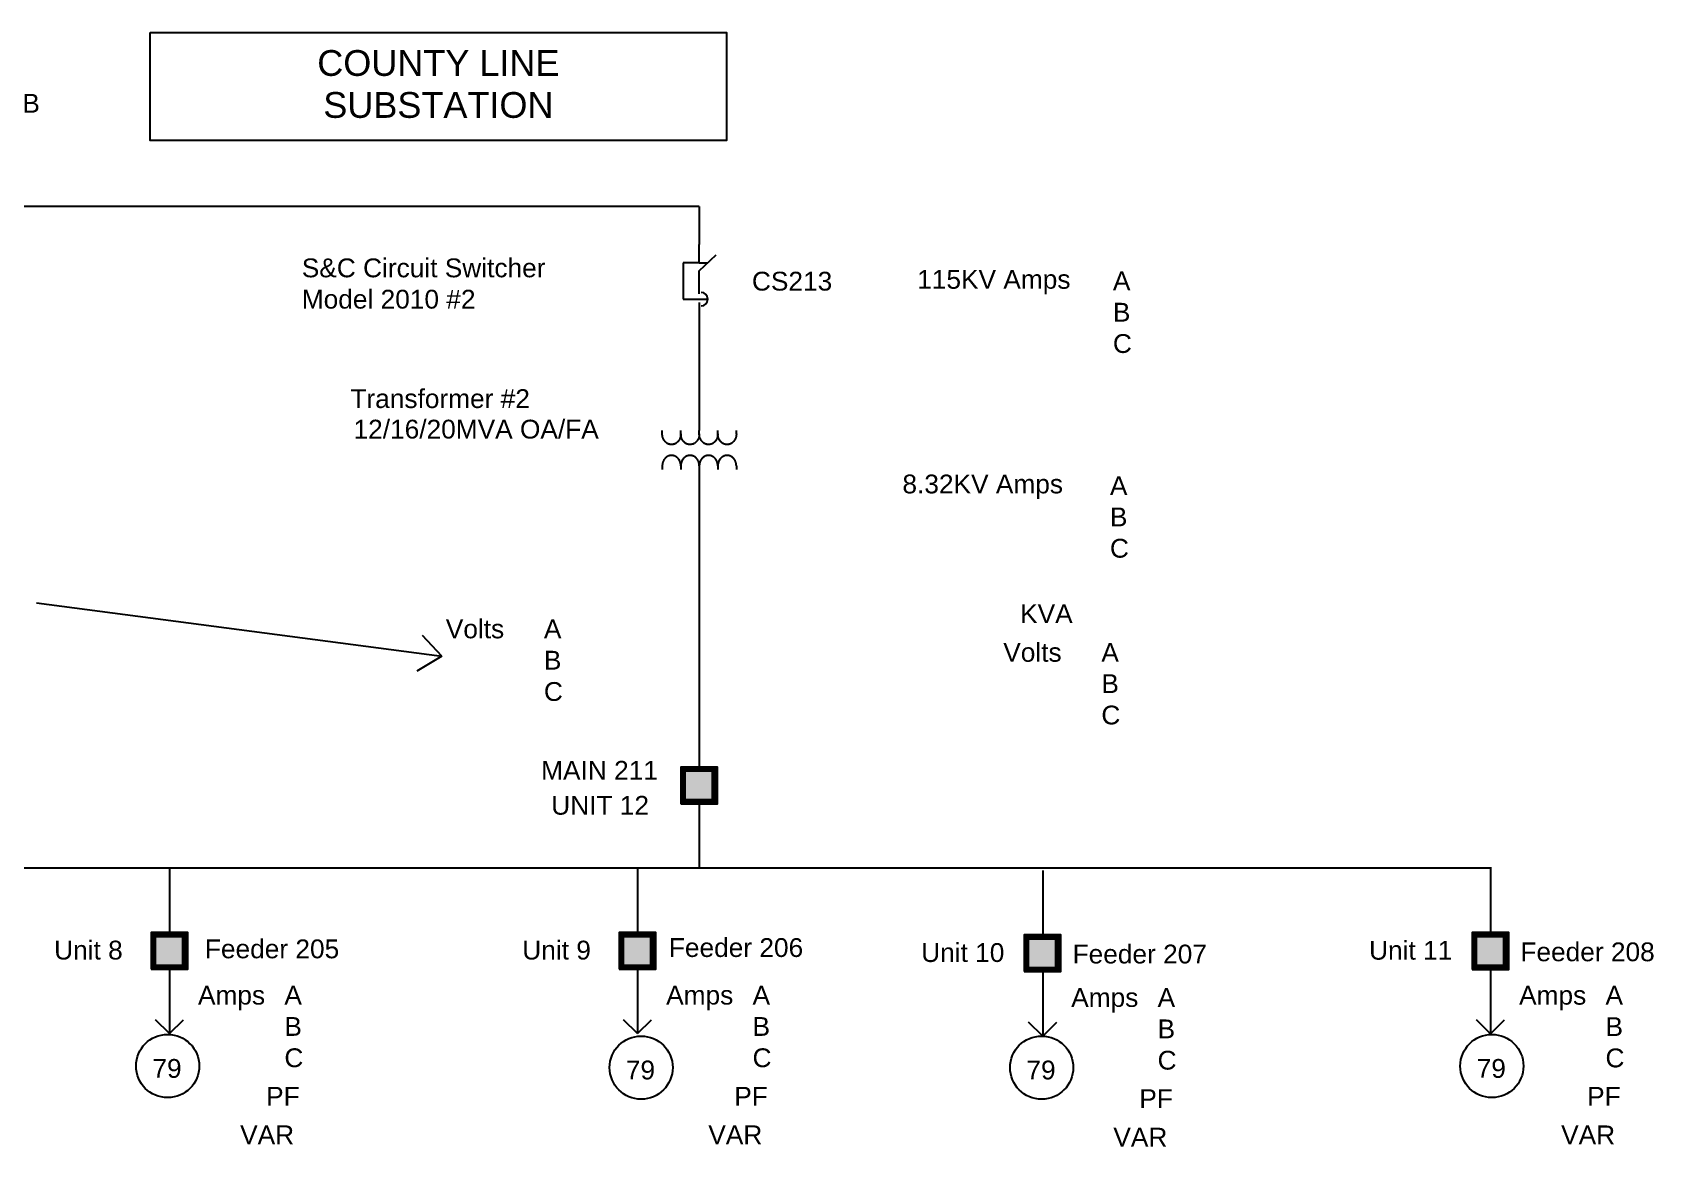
# Model space of a CAD drawing. Extents: x -11.4 to 26.7, y 6.3 to 19.7.
# Drawn here: x 8.18 to 26.72, y 6.31 to 19.05 of the extents above; entities that cross this region are included whole.
import ezdxf
from ezdxf.enums import TextEntityAlignment as Align

# ---------------------------------------------------------------- set-up
doc = ezdxf.new("R2010")
doc.units = 0
doc.header["$MEASUREMENT"] = 0
doc.layers.get('0').update_dxf_attribs({"color": 6, "linetype": 'CONTINUOUS'})
for name, color, linetype in [('DISPLAY', 7, 'CONTINUOUS'), ('STATE_1', 3, 'CONTINUOUS'), ('STATE_2', 1, 'CONTINUOUS')]:
    doc.layers.add(name, color=color, linetype=linetype)
doc.styles.add('ARIAL', font='txt')

# ---------------------------------------------------------------- blocks, each defined once
blk = doc.blocks.new('2_STATE_BRKR_SYMBOL_ST1-GR')
at = {"color": 6}
blk.add_lwpolyline([(6.047, 4.105), (6.467, 4.105), (6.467, 4.525), (6.047, 4.525)], close=True, dxfattribs=at)
at = {"layer": 'STATE_1', "color": 3, "linetype": 'Continuous'}
blk.add_line((6.408, 4.105), (6.408, 4.525), dxfattribs=at)
at = {"layer": 'STATE_1', "color": 3, "linetype": 'Continuous', "const_width": 0.0588}
for points in [[(6.047, 4.496), (6.467, 4.496)], [(6.077, 4.525), (6.077, 4.105)], [(6.438, 4.525), (6.438, 4.105)], [(6.047, 4.134), (6.467, 4.134)]]:
    blk.add_lwpolyline(points, dxfattribs=at)
at = {"layer": 'STATE_2', "color": 1}
blk.add_solid([(6.047, 4.105), (6.047, 4.525), (6.467, 4.105), (6.467, 4.525)], dxfattribs=at)
at = {"color": 6, "linetype": 'Continuous', "flags": 9}
blk.add_attdef('LINKAGE', (5.991, 3.959), '', height=0.084, dxfattribs=at)
blk = doc.blocks.new('CIRCUIT_SWITCHER_ST1-GREE0')
at = {"color": 6}
for p, q in [((0.186, 0.416), (0.186, 0.625)), ((0, 0.416), (0, 0)), ((0.186, 0.416), (0, 0.416)), ((0.186, 0.324), (0.377, 0.508)), ((0.186, 0.416), (0.282, 0.416)), ((0.186, 0.06), (0.186, 0.324)), ((0, 0), (0.284, 0))]:
    blk.add_line(p, q, dxfattribs=at)
blk.add_arc((0.206, 0), 0.0778, 270, 90, dxfattribs=at)
at = {"layer": 'STATE_1', "color": 3}
for p, q in [((0.186, 0.416), (0.186, 0.625)), ((0, 0.416), (0, 0)), ((0.186, 0.416), (0, 0.416)), ((0.186, 0.324), (0.377, 0.508)), ((0.186, 0.416), (0.282, 0.416)), ((0.186, 0.06), (0.186, 0.324)), ((0, 0), (0.284, 0))]:
    blk.add_line(p, q, dxfattribs=at)
blk.add_arc((0.206, 0), 0.0778, 270, 90, dxfattribs=at)
at = {"layer": 'STATE_2', "color": 1}
for p, q in [((0.186, 0.416), (0.186, 0.625)), ((0, 0.416), (0, 0)), ((0.186, 0.416), (0, 0.416)), ((0.186, 0.324), (0.377, 0.508)), ((0.186, 0.416), (0.282, 0.416)), ((0.186, 0.06), (0.186, 0.324)), ((0, 0), (0.284, 0))]:
    blk.add_line(p, q, dxfattribs=at)
blk.add_arc((0.206, 0), 0.0778, 270, 90, dxfattribs=at)
at = {"linetype": 'Continuous', "style": 'ARIAL', "flags": 9}
blk.add_attdef('LINKAGE', (-0.063, -0.37), '', height=0.1, dxfattribs=at)

msp = doc.modelspace()

# ---------------------------------------------------------------- linework, layer by layer
at = {"color": 4}
msp.add_lwpolyline([(9.523, 19.05), (16.114, 19.05), (16.114, 17.813), (9.523, 17.813)], close=True, dxfattribs=at)
at = {"color": 2}
for points in [[(15.592, 14.458, 0), (15.592, 14.455, 0), (15.592, 14.452, 0), (15.592, 14.449, 0), (15.592, 14.446, 0), (15.592, 14.443, 0), (15.591, 14.44, 0), (15.591, 14.437, 0), (15.59, 14.434, 0), (15.59, 14.432, 0), (15.589, 14.429, 0), (15.589, 14.426, 0), (15.588, 14.423, 0), (15.587, 14.42, 0), (15.586, 14.417, 0), (15.585, 14.415, 0), (15.584, 14.412, 0), (15.583, 14.409, 0), (15.582, 14.406, 0), (15.581, 14.404, 0), (15.58, 14.401, 0), (15.579, 14.398, 0), (15.577, 14.396, 0), (15.576, 14.393, 0), (15.575, 14.391, 0), (15.573, 14.388, 0), (15.572, 14.386, 0), (15.57, 14.384, 0), (15.568, 14.381, 0), (15.567, 14.379, 0), (15.565, 14.377, 0), (15.563, 14.375, 0), (15.561, 14.373, 0), (15.56, 14.371, 0), (15.558, 14.369, 0), (15.556, 14.367, 0), (15.554, 14.365, 0), (15.552, 14.363, 0), (15.55, 14.361, 0), (15.548, 14.359, 0), (15.545, 14.358, 0), (15.543, 14.356, 0), (15.541, 14.354, 0), (15.539, 14.353, 0), (15.536, 14.351, 0), (15.534, 14.35, 0), (15.532, 14.349, 0), (15.529, 14.348, 0), (15.527, 14.346, 0), (15.525, 14.345, 0), (15.522, 14.344, 0), (15.52, 14.343, 0), (15.517, 14.342, 0), (15.515, 14.342, 0), (15.512, 14.341, 0), (15.51, 14.34, 0), (15.507, 14.34, 0), (15.505, 14.339, 0), (15.502, 14.339, 0), (15.5, 14.338, 0), (15.497, 14.338, 0), (15.494, 14.338, 0), (15.492, 14.337, 0), (15.489, 14.337, 0), (15.487, 14.337, 0), (15.484, 14.337, 0), (15.481, 14.337, 0), (15.479, 14.338, 0), (15.476, 14.338, 0), (15.474, 14.338, 0), (15.471, 14.339, 0), (15.468, 14.339, 0), (15.466, 14.34, 0), (15.463, 14.34, 0), (15.461, 14.341, 0), (15.458, 14.342, 0), (15.456, 14.342, 0), (15.453, 14.343, 0), (15.451, 14.344, 0), (15.448, 14.345, 0), (15.446, 14.346, 0), (15.444, 14.348, 0), (15.441, 14.349, 0), (15.439, 14.35, 0), (15.437, 14.351, 0), (15.434, 14.353, 0), (15.432, 14.354, 0), (15.43, 14.356, 0), (15.428, 14.358, 0), (15.426, 14.359, 0), (15.424, 14.361, 0), (15.421, 14.363, 0), (15.419, 14.365, 0), (15.417, 14.367, 0), (15.415, 14.369, 0), (15.414, 14.371, 0), (15.412, 14.373, 0), (15.41, 14.375, 0), (15.408, 14.377, 0), (15.406, 14.379, 0), (15.405, 14.381, 0), (15.403, 14.384, 0), (15.402, 14.386, 0), (15.4, 14.388, 0), (15.399, 14.391, 0), (15.397, 14.393, 0), (15.396, 14.396, 0), (15.394, 14.398, 0), (15.393, 14.401, 0), (15.392, 14.404, 0), (15.391, 14.406, 0), (15.39, 14.409, 0), (15.389, 14.412, 0), (15.388, 14.415, 0), (15.387, 14.417, 0), (15.386, 14.42, 0), (15.385, 14.423, 0), (15.385, 14.426, 0), (15.384, 14.429, 0), (15.383, 14.432, 0), (15.383, 14.434, 0), (15.382, 14.437, 0), (15.382, 14.44, 0), (15.382, 14.443, 0), (15.381, 14.446, 0), (15.381, 14.449, 0), (15.381, 14.452, 0), (15.381, 14.455, 0), (15.381, 14.458, 0)], [(15.804, 14.458, 0), (15.804, 14.455, 0), (15.804, 14.452, 0), (15.804, 14.449, 0), (15.804, 14.446, 0), (15.803, 14.443, 0), (15.803, 14.44, 0), (15.803, 14.437, 0), (15.802, 14.434, 0), (15.802, 14.432, 0), (15.801, 14.429, 0), (15.8, 14.426, 0), (15.8, 14.423, 0), (15.799, 14.42, 0), (15.798, 14.417, 0), (15.797, 14.415, 0), (15.796, 14.412, 0), (15.795, 14.409, 0), (15.794, 14.406, 0), (15.793, 14.404, 0), (15.792, 14.401, 0), (15.79, 14.398, 0), (15.789, 14.396, 0), (15.788, 14.393, 0), (15.786, 14.391, 0), (15.785, 14.388, 0), (15.783, 14.386, 0), (15.782, 14.384, 0), (15.78, 14.381, 0), (15.778, 14.379, 0), (15.777, 14.377, 0), (15.775, 14.375, 0), (15.773, 14.373, 0), (15.771, 14.371, 0), (15.769, 14.369, 0), (15.767, 14.367, 0), (15.765, 14.365, 0), (15.763, 14.363, 0), (15.761, 14.361, 0), (15.759, 14.359, 0), (15.757, 14.358, 0), (15.755, 14.356, 0), (15.753, 14.354, 0), (15.751, 14.353, 0), (15.748, 14.351, 0), (15.746, 14.35, 0), (15.744, 14.349, 0), (15.741, 14.348, 0), (15.739, 14.346, 0), (15.736, 14.345, 0), (15.734, 14.344, 0), (15.732, 14.343, 0), (15.729, 14.342, 0), (15.727, 14.342, 0), (15.724, 14.341, 0), (15.722, 14.34, 0), (15.719, 14.34, 0), (15.716, 14.339, 0), (15.714, 14.339, 0), (15.711, 14.338, 0), (15.709, 14.338, 0), (15.706, 14.338, 0), (15.704, 14.337, 0), (15.701, 14.337, 0), (15.698, 14.337, 0), (15.696, 14.337, 0), (15.693, 14.337, 0), (15.691, 14.338, 0), (15.688, 14.338, 0), (15.685, 14.338, 0), (15.683, 14.339, 0), (15.68, 14.339, 0), (15.678, 14.34, 0), (15.675, 14.34, 0), (15.673, 14.341, 0), (15.67, 14.342, 0), (15.668, 14.342, 0), (15.665, 14.343, 0), (15.663, 14.344, 0), (15.66, 14.345, 0), (15.658, 14.346, 0), (15.655, 14.348, 0), (15.653, 14.349, 0), (15.651, 14.35, 0), (15.648, 14.351, 0), (15.646, 14.353, 0), (15.644, 14.354, 0), (15.642, 14.356, 0), (15.64, 14.358, 0), (15.637, 14.359, 0), (15.635, 14.361, 0), (15.633, 14.363, 0), (15.631, 14.365, 0), (15.629, 14.367, 0), (15.627, 14.369, 0), (15.625, 14.371, 0), (15.623, 14.373, 0), (15.622, 14.375, 0), (15.62, 14.377, 0), (15.618, 14.379, 0), (15.616, 14.381, 0), (15.615, 14.384, 0), (15.613, 14.386, 0), (15.612, 14.388, 0), (15.61, 14.391, 0), (15.609, 14.393, 0), (15.608, 14.396, 0), (15.606, 14.398, 0), (15.605, 14.401, 0), (15.604, 14.404, 0), (15.603, 14.406, 0), (15.602, 14.409, 0), (15.601, 14.412, 0), (15.6, 14.415, 0), (15.599, 14.417, 0), (15.598, 14.42, 0), (15.597, 14.423, 0), (15.596, 14.426, 0), (15.596, 14.429, 0), (15.595, 14.432, 0), (15.594, 14.434, 0), (15.594, 14.437, 0), (15.594, 14.44, 0), (15.593, 14.443, 0), (15.593, 14.446, 0), (15.593, 14.449, 0), (15.593, 14.452, 0), (15.592, 14.455, 0), (15.592, 14.458, 0)], [(16.016, 14.458, 0), (16.016, 14.455, 0), (16.016, 14.452, 0), (16.016, 14.449, 0), (16.015, 14.446, 0), (16.015, 14.443, 0), (16.015, 14.44, 0), (16.014, 14.437, 0), (16.014, 14.434, 0), (16.013, 14.432, 0), (16.013, 14.429, 0), (16.012, 14.426, 0), (16.011, 14.423, 0), (16.011, 14.42, 0), (16.01, 14.417, 0), (16.009, 14.415, 0), (16.008, 14.412, 0), (16.007, 14.409, 0), (16.006, 14.406, 0), (16.005, 14.404, 0), (16.003, 14.401, 0), (16.002, 14.398, 0), (16.001, 14.396, 0), (15.999, 14.393, 0), (15.998, 14.391, 0), (15.997, 14.388, 0), (15.995, 14.386, 0), (15.994, 14.384, 0), (15.992, 14.381, 0), (15.99, 14.379, 0), (15.988, 14.377, 0), (15.987, 14.375, 0), (15.985, 14.373, 0), (15.983, 14.371, 0), (15.981, 14.369, 0), (15.979, 14.367, 0), (15.977, 14.365, 0), (15.975, 14.363, 0), (15.973, 14.361, 0), (15.971, 14.359, 0), (15.969, 14.358, 0), (15.967, 14.356, 0), (15.964, 14.354, 0), (15.962, 14.353, 0), (15.96, 14.351, 0), (15.958, 14.35, 0), (15.955, 14.349, 0), (15.953, 14.348, 0), (15.951, 14.346, 0), (15.948, 14.345, 0), (15.946, 14.344, 0), (15.943, 14.343, 0), (15.941, 14.342, 0), (15.938, 14.342, 0), (15.936, 14.341, 0), (15.933, 14.34, 0), (15.931, 14.34, 0), (15.928, 14.339, 0), (15.926, 14.339, 0), (15.923, 14.338, 0), (15.92, 14.338, 0), (15.918, 14.338, 0), (15.915, 14.337, 0), (15.913, 14.337, 0), (15.91, 14.337, 0), (15.907, 14.337, 0), (15.905, 14.337, 0), (15.902, 14.338, 0), (15.9, 14.338, 0), (15.897, 14.338, 0), (15.895, 14.339, 0), (15.892, 14.339, 0), (15.889, 14.34, 0), (15.887, 14.34, 0), (15.884, 14.341, 0), (15.882, 14.342, 0), (15.879, 14.342, 0), (15.877, 14.343, 0), (15.874, 14.344, 0), (15.872, 14.345, 0), (15.87, 14.346, 0), (15.867, 14.348, 0), (15.865, 14.349, 0), (15.862, 14.35, 0), (15.86, 14.351, 0), (15.858, 14.353, 0), (15.856, 14.354, 0), (15.853, 14.356, 0), (15.851, 14.358, 0), (15.849, 14.359, 0), (15.847, 14.361, 0), (15.845, 14.363, 0), (15.843, 14.365, 0), (15.841, 14.367, 0), (15.839, 14.369, 0), (15.837, 14.371, 0), (15.835, 14.373, 0), (15.833, 14.375, 0), (15.832, 14.377, 0), (15.83, 14.379, 0), (15.828, 14.381, 0), (15.827, 14.384, 0), (15.825, 14.386, 0), (15.824, 14.388, 0), (15.822, 14.391, 0), (15.821, 14.393, 0), (15.819, 14.396, 0), (15.818, 14.398, 0), (15.817, 14.401, 0), (15.815, 14.404, 0), (15.814, 14.406, 0), (15.813, 14.409, 0), (15.812, 14.412, 0), (15.811, 14.415, 0), (15.81, 14.417, 0), (15.81, 14.42, 0), (15.809, 14.423, 0), (15.808, 14.426, 0), (15.807, 14.429, 0), (15.807, 14.432, 0), (15.806, 14.434, 0), (15.806, 14.437, 0), (15.805, 14.44, 0), (15.805, 14.443, 0), (15.805, 14.446, 0), (15.804, 14.449, 0), (15.804, 14.452, 0), (15.804, 14.455, 0), (15.804, 14.458, 0)], [(16.228, 14.458, 0), (16.228, 14.455, 0), (16.228, 14.452, 0), (16.227, 14.449, 0), (16.227, 14.446, 0), (16.227, 14.443, 0), (16.227, 14.44, 0), (16.226, 14.437, 0), (16.226, 14.434, 0), (16.225, 14.432, 0), (16.224, 14.429, 0), (16.224, 14.426, 0), (16.223, 14.423, 0), (16.222, 14.42, 0), (16.221, 14.417, 0), (16.221, 14.415, 0), (16.22, 14.412, 0), (16.219, 14.409, 0), (16.217, 14.406, 0), (16.216, 14.404, 0), (16.215, 14.401, 0), (16.214, 14.398, 0), (16.213, 14.396, 0), (16.211, 14.393, 0), (16.21, 14.391, 0), (16.208, 14.388, 0), (16.207, 14.386, 0), (16.205, 14.384, 0), (16.204, 14.381, 0), (16.202, 14.379, 0), (16.2, 14.377, 0), (16.198, 14.375, 0), (16.197, 14.373, 0), (16.195, 14.371, 0), (16.193, 14.369, 0), (16.191, 14.367, 0), (16.189, 14.365, 0), (16.187, 14.363, 0), (16.185, 14.361, 0), (16.183, 14.359, 0), (16.181, 14.358, 0), (16.178, 14.356, 0), (16.176, 14.354, 0), (16.174, 14.353, 0), (16.172, 14.351, 0), (16.169, 14.35, 0), (16.167, 14.349, 0), (16.165, 14.348, 0), (16.162, 14.346, 0), (16.16, 14.345, 0), (16.157, 14.344, 0), (16.155, 14.343, 0), (16.153, 14.342, 0), (16.15, 14.342, 0), (16.148, 14.341, 0), (16.145, 14.34, 0), (16.142, 14.34, 0), (16.14, 14.339, 0), (16.137, 14.339, 0), (16.135, 14.338, 0), (16.132, 14.338, 0), (16.13, 14.338, 0), (16.127, 14.337, 0), (16.124, 14.337, 0), (16.122, 14.337, 0), (16.119, 14.337, 0), (16.117, 14.337, 0), (16.114, 14.338, 0), (16.111, 14.338, 0), (16.109, 14.338, 0), (16.106, 14.339, 0), (16.104, 14.339, 0), (16.101, 14.34, 0), (16.099, 14.34, 0), (16.096, 14.341, 0), (16.094, 14.342, 0), (16.091, 14.342, 0), (16.089, 14.343, 0), (16.086, 14.344, 0), (16.084, 14.345, 0), (16.081, 14.346, 0), (16.079, 14.348, 0), (16.077, 14.349, 0), (16.074, 14.35, 0), (16.072, 14.351, 0), (16.07, 14.353, 0), (16.067, 14.354, 0), (16.065, 14.356, 0), (16.063, 14.358, 0), (16.061, 14.359, 0), (16.059, 14.361, 0), (16.057, 14.363, 0), (16.055, 14.365, 0), (16.053, 14.367, 0), (16.051, 14.369, 0), (16.049, 14.371, 0), (16.047, 14.373, 0), (16.045, 14.375, 0), (16.043, 14.377, 0), (16.042, 14.379, 0), (16.04, 14.381, 0), (16.038, 14.384, 0), (16.037, 14.386, 0), (16.035, 14.388, 0), (16.034, 14.391, 0), (16.032, 14.393, 0), (16.031, 14.396, 0), (16.03, 14.398, 0), (16.028, 14.401, 0), (16.027, 14.404, 0), (16.026, 14.406, 0), (16.025, 14.409, 0), (16.024, 14.412, 0), (16.023, 14.415, 0), (16.022, 14.417, 0), (16.021, 14.42, 0), (16.02, 14.423, 0), (16.02, 14.426, 0), (16.019, 14.429, 0), (16.018, 14.432, 0), (16.018, 14.434, 0), (16.017, 14.437, 0), (16.017, 14.44, 0), (16.017, 14.443, 0), (16.016, 14.446, 0), (16.016, 14.449, 0), (16.016, 14.452, 0), (16.016, 14.455, 0), (16.016, 14.458, 0)], [(15.592, 14.093, 0), (15.592, 14.096, 0), (15.592, 14.099, 0), (15.592, 14.102, 0), (15.592, 14.105, 0), (15.592, 14.108, 0), (15.591, 14.111, 0), (15.591, 14.114, 0), (15.59, 14.117, 0), (15.59, 14.12, 0), (15.589, 14.122, 0), (15.589, 14.125, 0), (15.588, 14.128, 0), (15.587, 14.131, 0), (15.586, 14.134, 0), (15.585, 14.137, 0), (15.584, 14.139, 0), (15.583, 14.142, 0), (15.582, 14.145, 0), (15.581, 14.147, 0), (15.58, 14.15, 0), (15.579, 14.153, 0), (15.577, 14.155, 0), (15.576, 14.158, 0), (15.575, 14.16, 0), (15.573, 14.163, 0), (15.572, 14.165, 0), (15.57, 14.167, 0), (15.568, 14.17, 0), (15.567, 14.172, 0), (15.565, 14.174, 0), (15.563, 14.176, 0), (15.561, 14.178, 0), (15.56, 14.181, 0), (15.558, 14.183, 0), (15.556, 14.185, 0), (15.554, 14.186, 0), (15.552, 14.188, 0), (15.55, 14.19, 0), (15.548, 14.192, 0), (15.545, 14.193, 0), (15.543, 14.195, 0), (15.541, 14.197, 0), (15.539, 14.198, 0), (15.536, 14.2, 0), (15.534, 14.201, 0), (15.532, 14.202, 0), (15.529, 14.203, 0), (15.527, 14.205, 0), (15.525, 14.206, 0), (15.522, 14.207, 0), (15.52, 14.208, 0), (15.517, 14.209, 0), (15.515, 14.209, 0), (15.512, 14.21, 0), (15.51, 14.211, 0), (15.507, 14.212, 0), (15.505, 14.212, 0), (15.502, 14.213, 0), (15.5, 14.213, 0), (15.497, 14.213, 0), (15.494, 14.214, 0), (15.492, 14.214, 0), (15.489, 14.214, 0), (15.487, 14.214, 0), (15.484, 14.214, 0), (15.481, 14.214, 0), (15.479, 14.214, 0), (15.476, 14.213, 0), (15.474, 14.213, 0), (15.471, 14.213, 0), (15.468, 14.212, 0), (15.466, 14.212, 0), (15.463, 14.211, 0), (15.461, 14.21, 0), (15.458, 14.209, 0), (15.456, 14.209, 0), (15.453, 14.208, 0), (15.451, 14.207, 0), (15.448, 14.206, 0), (15.446, 14.205, 0), (15.444, 14.203, 0), (15.441, 14.202, 0), (15.439, 14.201, 0), (15.437, 14.2, 0), (15.434, 14.198, 0), (15.432, 14.197, 0), (15.43, 14.195, 0), (15.428, 14.193, 0), (15.426, 14.192, 0), (15.424, 14.19, 0), (15.421, 14.188, 0), (15.419, 14.186, 0), (15.417, 14.185, 0), (15.415, 14.183, 0), (15.414, 14.181, 0), (15.412, 14.178, 0), (15.41, 14.176, 0), (15.408, 14.174, 0), (15.406, 14.172, 0), (15.405, 14.17, 0), (15.403, 14.167, 0), (15.402, 14.165, 0), (15.4, 14.163, 0), (15.399, 14.16, 0), (15.397, 14.158, 0), (15.396, 14.155, 0), (15.394, 14.153, 0), (15.393, 14.15, 0), (15.392, 14.147, 0), (15.391, 14.145, 0), (15.39, 14.142, 0), (15.389, 14.139, 0), (15.388, 14.137, 0), (15.387, 14.134, 0), (15.386, 14.131, 0), (15.385, 14.128, 0), (15.385, 14.125, 0), (15.384, 14.122, 0), (15.383, 14.12, 0), (15.383, 14.117, 0), (15.382, 14.114, 0), (15.382, 14.111, 0), (15.382, 14.108, 0), (15.381, 14.105, 0), (15.381, 14.102, 0), (15.381, 14.099, 0), (15.381, 14.096, 0), (15.381, 14.093, 0)], [(15.804, 14.093, 0), (15.804, 14.096, 0), (15.804, 14.099, 0), (15.804, 14.102, 0), (15.804, 14.105, 0), (15.803, 14.108, 0), (15.803, 14.111, 0), (15.803, 14.114, 0), (15.802, 14.117, 0), (15.802, 14.12, 0), (15.801, 14.122, 0), (15.8, 14.125, 0), (15.8, 14.128, 0), (15.799, 14.131, 0), (15.798, 14.134, 0), (15.797, 14.137, 0), (15.796, 14.139, 0), (15.795, 14.142, 0), (15.794, 14.145, 0), (15.793, 14.147, 0), (15.792, 14.15, 0), (15.79, 14.153, 0), (15.789, 14.155, 0), (15.788, 14.158, 0), (15.786, 14.16, 0), (15.785, 14.163, 0), (15.783, 14.165, 0), (15.782, 14.167, 0), (15.78, 14.17, 0), (15.778, 14.172, 0), (15.777, 14.174, 0), (15.775, 14.176, 0), (15.773, 14.178, 0), (15.771, 14.181, 0), (15.769, 14.183, 0), (15.767, 14.185, 0), (15.765, 14.186, 0), (15.763, 14.188, 0), (15.761, 14.19, 0), (15.759, 14.192, 0), (15.757, 14.193, 0), (15.755, 14.195, 0), (15.753, 14.197, 0), (15.751, 14.198, 0), (15.748, 14.2, 0), (15.746, 14.201, 0), (15.744, 14.202, 0), (15.741, 14.203, 0), (15.739, 14.205, 0), (15.736, 14.206, 0), (15.734, 14.207, 0), (15.732, 14.208, 0), (15.729, 14.209, 0), (15.727, 14.209, 0), (15.724, 14.21, 0), (15.722, 14.211, 0), (15.719, 14.212, 0), (15.716, 14.212, 0), (15.714, 14.213, 0), (15.711, 14.213, 0), (15.709, 14.213, 0), (15.706, 14.214, 0), (15.704, 14.214, 0), (15.701, 14.214, 0), (15.698, 14.214, 0), (15.696, 14.214, 0), (15.693, 14.214, 0), (15.691, 14.214, 0), (15.688, 14.213, 0), (15.685, 14.213, 0), (15.683, 14.213, 0), (15.68, 14.212, 0), (15.678, 14.212, 0), (15.675, 14.211, 0), (15.673, 14.21, 0), (15.67, 14.209, 0), (15.668, 14.209, 0), (15.665, 14.208, 0), (15.663, 14.207, 0), (15.66, 14.206, 0), (15.658, 14.205, 0), (15.655, 14.203, 0), (15.653, 14.202, 0), (15.651, 14.201, 0), (15.648, 14.2, 0), (15.646, 14.198, 0), (15.644, 14.197, 0), (15.642, 14.195, 0), (15.64, 14.193, 0), (15.637, 14.192, 0), (15.635, 14.19, 0), (15.633, 14.188, 0), (15.631, 14.186, 0), (15.629, 14.185, 0), (15.627, 14.183, 0), (15.625, 14.181, 0), (15.623, 14.178, 0), (15.622, 14.176, 0), (15.62, 14.174, 0), (15.618, 14.172, 0), (15.616, 14.17, 0), (15.615, 14.167, 0), (15.613, 14.165, 0), (15.612, 14.163, 0), (15.61, 14.16, 0), (15.609, 14.158, 0), (15.608, 14.155, 0), (15.606, 14.153, 0), (15.605, 14.15, 0), (15.604, 14.147, 0), (15.603, 14.145, 0), (15.602, 14.142, 0), (15.601, 14.139, 0), (15.6, 14.137, 0), (15.599, 14.134, 0), (15.598, 14.131, 0), (15.597, 14.128, 0), (15.596, 14.125, 0), (15.596, 14.122, 0), (15.595, 14.12, 0), (15.594, 14.117, 0), (15.594, 14.114, 0), (15.594, 14.111, 0), (15.593, 14.108, 0), (15.593, 14.105, 0), (15.593, 14.102, 0), (15.593, 14.099, 0), (15.592, 14.096, 0), (15.592, 14.093, 0)], [(16.016, 14.093, 0), (16.016, 14.096, 0), (16.016, 14.099, 0), (16.016, 14.102, 0), (16.015, 14.105, 0), (16.015, 14.108, 0), (16.015, 14.111, 0), (16.014, 14.114, 0), (16.014, 14.117, 0), (16.013, 14.12, 0), (16.013, 14.122, 0), (16.012, 14.125, 0), (16.011, 14.128, 0), (16.011, 14.131, 0), (16.01, 14.134, 0), (16.009, 14.137, 0), (16.008, 14.139, 0), (16.007, 14.142, 0), (16.006, 14.145, 0), (16.005, 14.147, 0), (16.003, 14.15, 0), (16.002, 14.153, 0), (16.001, 14.155, 0), (15.999, 14.158, 0), (15.998, 14.16, 0), (15.997, 14.163, 0), (15.995, 14.165, 0), (15.994, 14.167, 0), (15.992, 14.17, 0), (15.99, 14.172, 0), (15.988, 14.174, 0), (15.987, 14.176, 0), (15.985, 14.178, 0), (15.983, 14.181, 0), (15.981, 14.183, 0), (15.979, 14.185, 0), (15.977, 14.186, 0), (15.975, 14.188, 0), (15.973, 14.19, 0), (15.971, 14.192, 0), (15.969, 14.193, 0), (15.967, 14.195, 0), (15.964, 14.197, 0), (15.962, 14.198, 0), (15.96, 14.2, 0), (15.958, 14.201, 0), (15.955, 14.202, 0), (15.953, 14.203, 0), (15.951, 14.205, 0), (15.948, 14.206, 0), (15.946, 14.207, 0), (15.943, 14.208, 0), (15.941, 14.209, 0), (15.938, 14.209, 0), (15.936, 14.21, 0), (15.933, 14.211, 0), (15.931, 14.212, 0), (15.928, 14.212, 0), (15.926, 14.213, 0), (15.923, 14.213, 0), (15.92, 14.213, 0), (15.918, 14.214, 0), (15.915, 14.214, 0), (15.913, 14.214, 0), (15.91, 14.214, 0), (15.907, 14.214, 0), (15.905, 14.214, 0), (15.902, 14.214, 0), (15.9, 14.213, 0), (15.897, 14.213, 0), (15.895, 14.213, 0), (15.892, 14.212, 0), (15.889, 14.212, 0), (15.887, 14.211, 0), (15.884, 14.21, 0), (15.882, 14.209, 0), (15.879, 14.209, 0), (15.877, 14.208, 0), (15.874, 14.207, 0), (15.872, 14.206, 0), (15.87, 14.205, 0), (15.867, 14.203, 0), (15.865, 14.202, 0), (15.862, 14.201, 0), (15.86, 14.2, 0), (15.858, 14.198, 0), (15.856, 14.197, 0), (15.853, 14.195, 0), (15.851, 14.193, 0), (15.849, 14.192, 0), (15.847, 14.19, 0), (15.845, 14.188, 0), (15.843, 14.186, 0), (15.841, 14.185, 0), (15.839, 14.183, 0), (15.837, 14.181, 0), (15.835, 14.178, 0), (15.833, 14.176, 0), (15.832, 14.174, 0), (15.83, 14.172, 0), (15.828, 14.17, 0), (15.827, 14.167, 0), (15.825, 14.165, 0), (15.824, 14.163, 0), (15.822, 14.16, 0), (15.821, 14.158, 0), (15.819, 14.155, 0), (15.818, 14.153, 0), (15.817, 14.15, 0), (15.815, 14.147, 0), (15.814, 14.145, 0), (15.813, 14.142, 0), (15.812, 14.139, 0), (15.811, 14.137, 0), (15.81, 14.134, 0), (15.81, 14.131, 0), (15.809, 14.128, 0), (15.808, 14.125, 0), (15.807, 14.122, 0), (15.807, 14.12, 0), (15.806, 14.117, 0), (15.806, 14.114, 0), (15.805, 14.111, 0), (15.805, 14.108, 0), (15.805, 14.105, 0), (15.804, 14.102, 0), (15.804, 14.099, 0), (15.804, 14.096, 0), (15.804, 14.093, 0)], [(16.228, 14.093, 0), (16.228, 14.096, 0), (16.228, 14.099, 0), (16.227, 14.102, 0), (16.227, 14.105, 0), (16.227, 14.108, 0), (16.227, 14.111, 0), (16.226, 14.114, 0), (16.226, 14.117, 0), (16.225, 14.12, 0), (16.224, 14.122, 0), (16.224, 14.125, 0), (16.223, 14.128, 0), (16.222, 14.131, 0), (16.221, 14.134, 0), (16.221, 14.137, 0), (16.22, 14.139, 0), (16.219, 14.142, 0), (16.217, 14.145, 0), (16.216, 14.147, 0), (16.215, 14.15, 0), (16.214, 14.153, 0), (16.213, 14.155, 0), (16.211, 14.158, 0), (16.21, 14.16, 0), (16.208, 14.163, 0), (16.207, 14.165, 0), (16.205, 14.167, 0), (16.204, 14.17, 0), (16.202, 14.172, 0), (16.2, 14.174, 0), (16.198, 14.176, 0), (16.197, 14.178, 0), (16.195, 14.181, 0), (16.193, 14.183, 0), (16.191, 14.185, 0), (16.189, 14.186, 0), (16.187, 14.188, 0), (16.185, 14.19, 0), (16.183, 14.192, 0), (16.181, 14.193, 0), (16.178, 14.195, 0), (16.176, 14.197, 0), (16.174, 14.198, 0), (16.172, 14.2, 0), (16.169, 14.201, 0), (16.167, 14.202, 0), (16.165, 14.203, 0), (16.162, 14.205, 0), (16.16, 14.206, 0), (16.157, 14.207, 0), (16.155, 14.208, 0), (16.153, 14.209, 0), (16.15, 14.209, 0), (16.148, 14.21, 0), (16.145, 14.211, 0), (16.142, 14.212, 0), (16.14, 14.212, 0), (16.137, 14.213, 0), (16.135, 14.213, 0), (16.132, 14.213, 0), (16.13, 14.214, 0), (16.127, 14.214, 0), (16.124, 14.214, 0), (16.122, 14.214, 0), (16.119, 14.214, 0), (16.117, 14.214, 0), (16.114, 14.214, 0), (16.111, 14.213, 0), (16.109, 14.213, 0), (16.106, 14.213, 0), (16.104, 14.212, 0), (16.101, 14.212, 0), (16.099, 14.211, 0), (16.096, 14.21, 0), (16.094, 14.209, 0), (16.091, 14.209, 0), (16.089, 14.208, 0), (16.086, 14.207, 0), (16.084, 14.206, 0), (16.081, 14.205, 0), (16.079, 14.203, 0), (16.077, 14.202, 0), (16.074, 14.201, 0), (16.072, 14.2, 0), (16.07, 14.198, 0), (16.067, 14.197, 0), (16.065, 14.195, 0), (16.063, 14.193, 0), (16.061, 14.192, 0), (16.059, 14.19, 0), (16.057, 14.188, 0), (16.055, 14.186, 0), (16.053, 14.185, 0), (16.051, 14.183, 0), (16.049, 14.181, 0), (16.047, 14.178, 0), (16.045, 14.176, 0), (16.043, 14.174, 0), (16.042, 14.172, 0), (16.04, 14.17, 0), (16.038, 14.167, 0), (16.037, 14.165, 0), (16.035, 14.163, 0), (16.034, 14.16, 0), (16.032, 14.158, 0), (16.031, 14.155, 0), (16.03, 14.153, 0), (16.028, 14.15, 0), (16.027, 14.147, 0), (16.026, 14.145, 0), (16.025, 14.142, 0), (16.024, 14.139, 0), (16.023, 14.137, 0), (16.022, 14.134, 0), (16.021, 14.131, 0), (16.02, 14.128, 0), (16.02, 14.125, 0), (16.019, 14.122, 0), (16.018, 14.12, 0), (16.018, 14.117, 0), (16.017, 14.114, 0), (16.017, 14.111, 0), (16.017, 14.108, 0), (16.016, 14.105, 0), (16.016, 14.102, 0), (16.016, 14.099, 0), (16.016, 14.096, 0), (16.016, 14.093, 0)]]:
    msp.add_polyline3d(points, dxfattribs=at)
at = {"layer": 'DISPLAY', "color": 4}
for p, q in [((15.804, 17.058), (-1.604, 17.058)), ((15.804, 17.058), (15.804, 16.626)), ((15.804, 15.962), (15.804, 14.499)), ((15.804, 14.052), (15.804, 13.065)), ((15.804, 13.065), (15.804, 10.651)), ((15.804, 10.231), (15.804, 9.494)), ((24.864, 9.494), (7.488, 9.494)), ((9.745, 9.494), (9.745, 8.757)), ((15.098, 9.494), (15.098, 8.757)), ((19.731, 9.466), (19.731, 8.73)), ((24.852, 9.492), (24.852, 8.756)), ((9.745, 8.337), (9.745, 7.601)), ((15.098, 8.337), (15.098, 7.601)), ((19.731, 8.31), (19.731, 7.573)), ((24.852, 8.336), (24.852, 7.599)), ((9.745, 7.601), (9.584, 7.761)), ((9.745, 7.601), (9.905, 7.761)), ((15.098, 7.601), (14.938, 7.761)), ((15.098, 7.601), (15.259, 7.761)), ((19.731, 7.573), (19.57, 7.733)), ((19.731, 7.573), (19.891, 7.733)), ((24.852, 7.599), (24.691, 7.759)), ((24.852, 7.599), (25.013, 7.759))]:
    msp.add_line(p, q, dxfattribs=at)
at = {"layer": 'DISPLAY', "color": 2}
for p, q in [((15.381, 14.458), (15.381, 14.499)), ((15.592, 14.458), (15.592, 14.499)), ((15.804, 14.458), (15.804, 14.499)), ((16.016, 14.458), (16.016, 14.499)), ((16.228, 14.458), (16.228, 14.499)), ((15.381, 14.093), (15.381, 14.052)), ((15.592, 14.093), (15.592, 14.052)), ((15.804, 14.093), (15.804, 14.052)), ((16.016, 14.093), (16.016, 14.052)), ((16.228, 14.093), (16.228, 14.052))]:
    msp.add_line(p, q, dxfattribs=at)
at = {"layer": 'DISPLAY'}
for p, q in [((8.224, 12.526), (12.86, 11.919)), ((12.86, 11.919), (12.637, 12.155)), ((12.86, 11.919), (12.575, 11.746))]:
    msp.add_line(p, q, dxfattribs=at)
for centre in [(9.724, 7.231), (15.139, 7.213), (19.719, 7.213), (24.868, 7.231)]:
    msp.add_circle(centre, 0.361, dxfattribs=at)

# ---------------------------------------------------------------- block references
for name, p in [('CIRCUIT_SWITCHER_ST1-GREE0', (15.618, 16)), ('2_STATE_BRKR_SYMBOL_ST1-GR', (9.547, 6.125)), ('2_STATE_BRKR_SYMBOL_ST1-GR', (3.488, 4.232)), ('2_STATE_BRKR_SYMBOL_ST1-GR', (8.841, 4.232)), ('2_STATE_BRKR_SYMBOL_ST1-GR', (13.473, 4.205)), ('2_STATE_BRKR_SYMBOL_ST1-GR', (18.595, 4.231))]:
    msp.add_blockref(name, p)

# ---------------------------------------------------------------- texts
at = {"color": 3, "style": 'ARIAL'}
for s, height, p in [('COUNTY LINE', 0.29492, (12.82, 18.553)), ('SUBSTATION', 0.2949, (12.82, 18.073))]:
    msp.add_text(s, height=height, dxfattribs=at).set_placement(p, align=Align.CENTER)
at = {"color": 2, "style": 'ARIAL'}
for s, p in [('S&C Circuit Switcher', (11.258, 16.25)), ('115KV Amps', (18.296, 16.119)), ('A', (20.534, 16.102)), ('Model 2010 #2', (11.258, 15.892)), ('B', (20.534, 15.743)), ('C', (20.534, 15.385)), ('Transformer #2', (11.814, 14.755)), ('12/16/20MVA OA/FA', (11.85, 14.406)), ('8.32KV Amps', (18.127, 13.779)), ('A', (20.5, 13.76)), ('B', (20.5, 13.402)), ('C', (20.5, 13.044)), ('KVA', (19.473, 12.295)), ('Volts', (12.905, 12.122)), ('A', (14.027, 12.122)), ('Volts', (19.28, 11.854)), ('A', (20.402, 11.854)), ('B', (14.027, 11.764)), ('B', (20.402, 11.496)), ('C', (14.027, 11.406)), ('C', (20.402, 11.137)), ('Feeder 205', (10.15, 8.463)), ('Feeder 206', (15.456, 8.478)), ('Feeder 207', (20.073, 8.404)), ('Feeder 208', (25.194, 8.429)), ('Amps', (10.071, 7.934)), ('A', (11.059, 7.934)), ('Amps', (15.425, 7.934)), ('A', (16.413, 7.934)), ('Amps', (20.057, 7.907)), ('A', (21.045, 7.907)), ('Amps', (25.179, 7.933)), ('A', (26.167, 7.933)), ('B', (11.059, 7.576)), ('B', (16.413, 7.576)), ('B', (26.167, 7.574)), ('B', (21.045, 7.548)), ('C', (11.059, 7.218)), ('C', (16.413, 7.218)), ('C', (26.167, 7.216)), ('C', (21.045, 7.19)), ('PF', (10.85, 6.778)), ('PF', (16.204, 6.778)), ('PF', (20.836, 6.751)), ('PF', (25.957, 6.777)), ('VAR', (10.553, 6.337)), ('VAR', (15.907, 6.337)), ('VAR', (20.539, 6.31)), ('VAR', (25.66, 6.336))]:
    msp.add_text(s, height=0.215, dxfattribs=at).set_placement(p)
for s, p in [('MAIN 211', (14.663, 10.505)), ('UNIT 12', (14.67, 10.105)), ('Unit 8', (8.818, 8.449)), ('Unit 9', (14.172, 8.449)), ('Unit 10', (18.817, 8.421)), ('Unit 11', (23.939, 8.447)), ('79', (9.717, 7.096)), ('79', (15.131, 7.078)), ('79', (19.712, 7.078)), ('79', (24.861, 7.096))]:
    msp.add_text(s, height=0.215, dxfattribs=at).set_placement(p, align=Align.CENTER)
at = {"layer": 'DISPLAY', "color": 2, "style": 'ARIAL'}
for s, p in [('GOAB', (7.395, 18.132)), ('CS213', (16.406, 16.098))]:
    msp.add_text(s, height=0.215, dxfattribs=at).set_placement(p)

doc.saveas('drawing.dxf')
